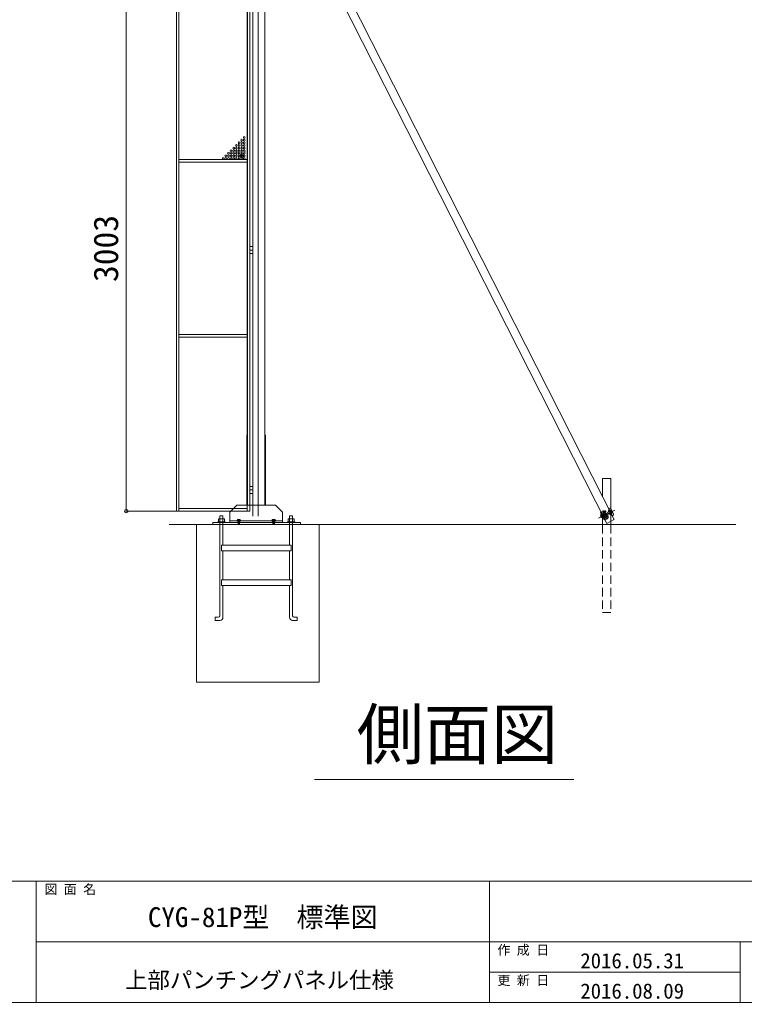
# Model space of a CAD drawing. Units: millimetres, scale not verified. Extents: x -9305 to 9305, y -6415 to 6415.
# Drawn here: x 1442 to 5584, y -6415 to -798 of the extents above; entities that cross this region are included whole.
import ezdxf
from ezdxf.enums import TextEntityAlignment as Align

# ---------------------------------------------------------------- set-up
doc = ezdxf.new("R2010")
doc.units = ezdxf.units.MM
doc.header["$LTSCALE"] = 40
doc.header["$PDMODE"] = 32
doc.header["$PDSIZE"] = 20
for name, pattern in [('CHAIN2', [12, 9, -1, 1, -1]), ('DASHED1', [1.8, 1.2, -0.6]), ('DOUBLE_CHAIN2', [12.8, 9, -1, 0.6, -0.6, 0.6, -1])]:
    doc.linetypes.add(name, pattern=pattern)
for name, color, linetype, lineweight in [('0-0_0', 7, 'Continuous', 9), ('0-3_CYG-36', 7, 'Continuous', 9), ('0-8_TEXT', 7, 'Continuous', 9), ('0-9_ﾒッｼュﾊﾟﾈﾙ用ﾌﾞﾛッｸ', 7, 'Continuous', 9), ('0-B_図面枠', 7, 'Continuous', 9), ('0-C_寸法', 7, 'Continuous', 9)]:
    doc.layers.add(name, color=color, linetype=linetype, lineweight=lineweight)
doc.styles.add('ＭＳ ゴシック', font='')
doc.styles.get('ＭＳ ゴシック').set_extended_font_data('MS Gothic')

msp = doc.modelspace()

# ---------------------------------------------------------------- linework, layer by layer
at = {"layer": '0-0_0'}
for p, q in [((2051.48, -3606.92), (2051.48, -603.92)), ((2051.48, -607.92), (2051.48, -3602.92)), ((2337.65, -3606.92), (2337.65, -603.92)), ((2352.65, -3606.92), (2352.65, -603.92)), ((2742.65, -3606.92), (2742.65, -603.92)), ((2757.65, -603.92), (2757.65, -3606.92)), ((2757.65, -3486.06), (2774.58, -3486.06)), ((2335.65, -3606.92), (2050.48, -3606.92))]:
    msp.add_line(p, q, dxfattribs=at)
for points in [[(2757.44, -2134.89), (2774.65, -2134.89), (2774.65, -2114.99), (2757.44, -2114.99)], [(2757.65, -2095.42), (2774.65, -2095.42), (2774.65, -2115.42)], [(2774.65, -3486.92), (2774.65, -3466.92), (2757.65, -3466.92)], [(2757.44, -3505.96), (2774.65, -3505.96), (2774.65, -3486.06), (2757.44, -3486.06)]]:
    msp.add_lwpolyline(points, dxfattribs=at)
msp.add_point((2051.48, -3606.92), dxfattribs=at)
at = {"layer": '0-3_CYG-36'}
for p, q in [((2843.94, -3572.46), (2843.94, 827.54)), ((4840.6, -3655.42), (2675.28, 612.66)), ((4797.33, -3677.55), (2779.2, 300.4)), ((2740.74, -3172.46), (2740.74, -3572.46)), ((2740.74, -3172.46), (2743.94, -3172.46)), ((2847.14, -3172.46), (2843.94, -3172.46)), ((2847.14, -3172.46), (2847.14, -3572.46)), ((4821.4, -3686.51), (4821.4, -3420.63)), ((2643.94, -3612.46), (2683.94, -3572.46)), ((2903.94, -3572.46), (2683.94, -3572.46)), ((2903.94, -3572.46), (2943.94, -3612.46)), ((4808.66, -3592.11), (4813.14, -3589.89)), ((4819.84, -3592.14), (4835.85, -3624.39)), ((2580.31, -3650.62), (2610.16, -3650.62)), ((2586.28, -3634.66), (2586.28, -4204.76)), ((2604.18, -3634.66), (2586.28, -3634.66)), ((2604.18, -3801.81), (2604.18, -3634.66)), ((2643.94, -3612.46), (2643.94, -3672.46)), ((2943.94, -3672.46), (2943.94, -3612.46)), ((2978.28, -3650.62), (3008.13, -3650.62)), ((2984.25, -3636.65), (2984.25, -3801.81)), ((3000.17, -3634.66), (2986.24, -3634.66)), ((3002.16, -4204.76), (3002.16, -3636.65)), ((4761.93, -3614.48), (4764.86, -3620.39)), ((4762.86, -3634.95), (4762.59, -3636.58)), ((4762.59, -3636.58), (4765.84, -3643.13)), ((4770.36, -3631.22), (4762.86, -3634.95)), ((4771.5, -3631.77), (4764.16, -3635.42)), ((4767.3, -3643.9), (4765.84, -3643.13)), ((4774.8, -3640.18), (4767.3, -3643.9)), ((4775.06, -3638.94), (4767.72, -3642.58)), ((4769.28, -3626.19), (4768.96, -3628.26)), ((4769.28, -3626.19), (4775.84, -3622.91)), ((4772.8, -3685.57), (4772.8, -3641.18)), ((4779.38, -3626.74), (4773.93, -3629.43)), ((4778.7, -3610.47), (4775.53, -3604.09)), ((4778.17, -3644.1), (4776.31, -3643.09)), ((4784.74, -3640.82), (4778.16, -3644.08)), ((4783.86, -3635.65), (4778.38, -3638.38)), ((4780.52, -3625.06), (4780.09, -3624.17)), ((4783.05, -3657.02), (4780.11, -3651.1)), ((4821.41, -3605.88), (4780.42, -3626.22)), ((4789.35, -3620.68), (4780.52, -3625.06)), ((4795.67, -3619.78), (4781, -3627.06)), ((4781.92, -3616.7), (4790.44, -3610.42)), ((4799.19, -3626.96), (4784.51, -3634.24)), ((4825.86, -3614.84), (4784.81, -3635.22)), ((4794.68, -3631.43), (4785.86, -3635.81)), ((4785.86, -3635.81), (4786.31, -3636.7)), ((4786.66, -3615.26), (4789.35, -3620.68)), ((4787.26, -3616.48), (4790.44, -3614.14)), ((4790.9, -3607.63), (4791.04, -3607.92)), ((4791.04, -3607.92), (4791.65, -3609.14)), ((4793.36, -3639.76), (4799.73, -3637.88)), ((4794.47, -3619.25), (4795.63, -3619.8)), ((4797.38, -3636.85), (4794.68, -3631.43)), ((4800.21, -3653.8), (4796.43, -3646.19)), ((4796.77, -3635.63), (4800.56, -3634.51)), ((4798.92, -3628.21), (4799.19, -3626.96)), ((4799.73, -3637.88), (4803.52, -3636.76)), ((4805.48, -3608.2), (4820.18, -3601.8)), ((4806.76, -3611.14), (4805.48, -3608.2)), ((4806.76, -3611.14), (4821.46, -3604.74)), ((4823.69, -3625.76), (4810.73, -3599.66)), ((4812.64, -3610.24), (4811.96, -3608.88)), ((4812.63, -3610.23), (4811.96, -3608.88)), ((4826.8, -3615.49), (4812.81, -3623.33)), ((4814.38, -3626.12), (4812.81, -3623.33)), ((4828.36, -3618.28), (4814.38, -3626.12)), ((4815.86, -3603.25), (4816.04, -3603.61)), ((4817.76, -3620.56), (4817.08, -3619.2)), ((4817.76, -3620.56), (4817.08, -3619.2)), ((4818.01, -3607.57), (4817.46, -3606.48)), ((4818.01, -3607.56), (4817.46, -3606.48)), ((4819.22, -3623.52), (4819.18, -3623.43)), ((4825.86, -3614.84), (4821.41, -3605.88)), ((4823, -3617.62), (4822.46, -3616.53)), ((4823, -3617.62), (4822.46, -3616.53)), ((4827.2, -3614.18), (4822.75, -3605.21)), ((4824.6, -3620.85), (4824.42, -3620.49)), ((4833.59, -3631.09), (4829.12, -3633.32)), ((5535.9, -3684.4), (2296.75, -3684.4)), ((2453.68, -3684.44), (2453.68, -4584.44)), ((2546.99, -3672.46), (3046.95, -3672.46)), ((2546.99, -3672.46), (2546.99, -3684.4)), ((2578.32, -3668.54), (2578.32, -3652.62)), ((2612.14, -3652.62), (2612.14, -3668.54)), ((2643.94, -3662.46), (2943.94, -3662.46)), ((2686.76, -3660.08), (2686.76, -3656.1)), ((2688.76, -3654.11), (2700.7, -3654.11)), ((2690.74, -3660.08), (2690.74, -3654.11)), ((2698.7, -3660.08), (2698.7, -3654.11)), ((2702.68, -3656.1), (2702.68, -3660.08)), ((2885.75, -3660.08), (2885.75, -3656.1)), ((2887.74, -3654.11), (2899.68, -3654.11)), ((2889.73, -3660.08), (2889.73, -3654.11)), ((2897.69, -3654.11), (2897.69, -3660.08)), ((2901.67, -3656.1), (2901.67, -3660.08)), ((2976.29, -3668.54), (2976.29, -3652.62)), ((3010.12, -3652.62), (3010.12, -3668.54)), ((3046.93, -3672.46), (3046.93, -3684.4)), ((3153.68, -4584.44), (3153.68, -3684.76)), ((4794.06, -3652.67), (4793.51, -3651.56)), ((4797.33, -3677.55), (4840.6, -3655.42)), ((2604.18, -4000.8), (2604.18, -3833.64)), ((2984.25, -3833.64), (2984.25, -4000.8)), ((2604.18, -4213.71), (2604.18, -4032.63)), ((2984.25, -4032.63), (2984.25, -4213.71)), ((2586.28, -4231.62), (2559.41, -4231.62)), ((3002.16, -4231.62), (3029.02, -4231.62)), ((2453.68, -4584.44), (3153.68, -4584.44))]:
    msp.add_line(p, q, dxfattribs=at)
at = {"layer": '0-3_CYG-36', "linetype": 'CHAIN2'}
msp.add_line((4843.07, -3600.71), (4749.96, -3646.93), dxfattribs=at)
at = {"layer": '0-3_CYG-36', "linetype": 'DOUBLE_CHAIN2'}
for p, q in [((2688.76, -3662.07), (2688.76, -3672.02)), ((2698.7, -3662.07), (2690.74, -3662.07)), ((2698.7, -3664.06), (2690.74, -3662.07)), ((2698.7, -3666.05), (2690.74, -3664.06)), ((2698.7, -3668.04), (2690.74, -3666.05)), ((2698.7, -3670.03), (2690.74, -3668.04)), ((2698.7, -3672.02), (2690.74, -3670.03)), ((2698.7, -3674.01), (2690.74, -3672.02)), ((2698.7, -3676), (2690.74, -3674.01)), ((2698.7, -3677.99), (2690.74, -3676)), ((2698.7, -3679.98), (2690.74, -3677.99)), ((2698.7, -3681.96), (2690.74, -3679.98)), ((2698.7, -3683.96), (2690.74, -3681.96)), ((2700.7, -3662.07), (2700.7, -3672.02)), ((2887.74, -3662.07), (2887.74, -3672.02)), ((2897.69, -3664.06), (2889.73, -3662.07)), ((2897.69, -3666.05), (2889.73, -3664.06)), ((2897.69, -3668.04), (2889.73, -3666.05)), ((2897.69, -3670.03), (2889.73, -3668.04)), ((2897.69, -3672.02), (2889.73, -3670.03)), ((2897.69, -3674.01), (2889.73, -3672.02)), ((2897.69, -3676), (2889.73, -3674.01)), ((2897.69, -3677.99), (2889.73, -3676)), ((2897.69, -3679.98), (2889.73, -3677.99)), ((2897.69, -3681.96), (2889.73, -3679.98)), ((2897.69, -3683.96), (2889.73, -3681.96)), ((2899.68, -3662.07), (2899.68, -3672.02))]:
    msp.add_line(p, q, dxfattribs=at)
at = {"layer": '0-3_CYG-36', "linetype": 'DASHED1'}
for p, q in [((4772.8, -3686.51), (4772.8, -4186.43)), ((4821.4, -3686.51), (4821.4, -4186.43)), ((4772.8, -4186.43), (4821.4, -4186.43))]:
    msp.add_line(p, q, dxfattribs=at)
at = {"layer": '0-3_CYG-36'}
for points in [[(4772.8, -3522.94), (4772.8, -3420.63), (4821.4, -3420.63)], [(4776.62, -3608.02), (4781.79, -3605.45), (4780.45, -3605), (4773.28, -3608.56), (4772.73, -3609.4)], [(4797.08, -3649.22), (4801.57, -3646.99), (4802.58, -3647.33), (4803.02, -3648.22), (4802.68, -3649.23), (4795.07, -3653.01), (4794.06, -3652.67)], [(4815.87, -3600.45), (4808.26, -3604.23), (4807.92, -3605.24)], [(4807.92, -3605.24), (4808.36, -3606.13), (4809.37, -3606.47), (4816.98, -3602.69), (4817.32, -3601.69), (4816.88, -3600.79)], [(2881.77, -3662.07), (2881.77, -3660.08), (2905.65, -3660.08), (2905.65, -3662.07)], [(2559.41, -4231.62), (2559.41, -4213.71), (2577.32, -4213.71)], [(3029.02, -4231.62), (3029.02, -4213.71), (3011.12, -4213.71)]]:
    msp.add_lwpolyline(points, dxfattribs=at)
for points in [[(4817.54, -3624.63), (4817.44, -3624.4), (4826.39, -3619.96), (4826.5, -3620.18), (4826.16, -3621.19), (4818.55, -3624.97)], [(2616.12, -3668.54), (2574.34, -3668.54), (2574.34, -3672.52), (2616.12, -3672.52)], [(2706.66, -3662.07), (2682.78, -3662.07), (2682.78, -3660.08), (2706.66, -3660.08)], [(3014.1, -3668.54), (2972.31, -3668.54), (2972.31, -3672.52), (3014.1, -3672.52)], [(2993.21, -3833.64), (2595.23, -3833.64), (2595.23, -3801.81), (2993.21, -3801.81)], [(2993.21, -4032.63), (2595.23, -4032.63), (2595.23, -4000.8), (2993.21, -4000.8)]]:
    msp.add_lwpolyline(points, close=True, dxfattribs=at)
at = {"layer": '0-3_CYG-36', "linetype": 'DOUBLE_CHAIN2'}
for points in [[(2690.74, -3660.08), (2690.74, -3683.96), (2698.7, -3683.96), (2698.7, -3660.08)], [(2889.73, -3660.08), (2889.73, -3683.96), (2897.69, -3683.96), (2897.69, -3660.08)]]:
    msp.add_lwpolyline(points, dxfattribs=at)
at = {"layer": '0-3_CYG-36'}
for centre, radius, start, end in [((4797.74, -3598.32), 12.56, 308.057, 29.606), ((4815.36, -3594.37), 5, 26.4, 116.4), ((2580.31, -3652.62), 1.99, 90, 180), ((2610.16, -3652.62), 1.99, 0, 90), ((2978.28, -3652.62), 1.99, 90, 180), ((2986.24, -3636.65), 1.99, 90, 180), ((3000.17, -3636.65), 1.99, 0, 90), ((3008.13, -3652.62), 1.99, 0, 90), ((4801.54, -3684.67), 80.6, 100.823, 119.434), ((4768.54, -3625.07), 5.57, 132.772, 205.788), ((4769.55, -3624.05), 6.94, 209.778, 267.587), ((4764.42, -3620.61), 0.5, 312.772, 26.4), ((5146.02, -4486.99), 946.72, 112.012, 113.741), ((4777.63, -3619.35), 10.8, 219.289, 249.774), ((4780.03, -3645.16), 6.94, 145.213, 203.022), ((4778.61, -3645.34), 5.57, 207.012, 280.028), ((4788.91, -3627.58), 15.09, 187.049, 225.751), ((4780.86, -3619.77), 7.12, 211.052, 258.011), ((4786.14, -3641.53), 8.38, 157.938, 197.834), ((4757.63, -3642.95), 28.24, 12.812, 39.975), ((4789.67, -3627.14), 10.3, 177.763, 235.639), ((4785.48, -3621.52), 6, 126.383, 206.122), ((4779.66, -3651.32), 0.5, 26.4, 100.028), ((4663.76, -3432.11), 247.98, 297.984, 304.414), ((4788.52, -3638.68), 5.56, 146.937, 208.834), ((4751.08, -3583.03), 80.6, 293.366, 311.977), ((4787.32, -3609.41), 4, 26.4, 106.989), ((4791.67, -3634), 6, 206.678, 286.417), ((4788.45, -3614.37), 2, 126.383, 206.4), ((4789.25, -3608.8), 2, 306.383, 26.4), ((4788.07, -3610.92), 4, 306.383, 26.4), ((4771.76, -3635.94), 28.24, 15.865, 36.28), ((4772.32, -3635.66), 28.24, 17.932, 34.217), ((4799.17, -3635.96), 2, 206.4, 286.417), ((4801.68, -3638.35), 4, 26.4, 106.417), ((4804.08, -3638.68), 2, 26.4, 106.417), ((4802.44, -3639.86), 4, 305.811, 26.4), ((4802.81, -3620.7), 10.25, 357.171, 55.629), ((4817.57, -3638.26), 12.56, 23.194, 104.743), ((4821.86, -3605.65), 4.2, 26.4, 113.538), ((4821.86, -3605.65), 1, 26.4, 113.538), ((4824.75, -3601.52), 1, 116.4, 206.4), ((4826.31, -3614.62), 1, 299.262, 26.4), ((4826.31, -3614.62), 4.2, 299.262, 26.4), ((4832.76, -3617.64), 1, 206.4, 296.4), ((4831.37, -3626.62), 5, 296.4, 26.4), ((2688.76, -3656.1), 1.99, 90, 180), ((2700.7, -3656.1), 1.99, 0, 90), ((2887.74, -3656.1), 1.99, 90, 180), ((2899.68, -3656.1), 1.99, 0, 90), ((2577.32, -4204.76), 8.96, 270, 0), ((3011.12, -4204.76), 8.96, 180, 270), ((2586.28, -4213.71), 17.91, 270, 0), ((3002.16, -4213.71), 17.91, 180, 270)]:
    msp.add_arc(centre, radius, start, end, dxfattribs=at)
at = {"layer": '0-3_CYG-36', "linetype": 'DOUBLE_CHAIN2'}
for centre in [(2700.7, -3656.1), (2899.68, -3656.1)]:
    msp.add_arc(centre, 1.99, 0, 90, dxfattribs=at)
at = {"layer": '0-8_TEXT'}
msp.add_line((3127.79, -5140.56), (4608.64, -5140.56), dxfattribs=at)
at = {"layer": '0-9_ﾒッｼュﾊﾟﾈﾙ用ﾌﾞﾛッｸ'}
for centre in [(2680.65, -1516.92), (2695.65, -1501.92), (2695.65, -1516.92), (2710.65, -1486.92), (2710.65, -1501.92), (2710.65, -1516.92), (2725.65, -1471.92), (2725.65, -1486.92), (2725.65, -1501.92), (2725.65, -1516.92), (2620.65, -1576.92), (2635.65, -1561.92), (2635.65, -1576.92), (2650.65, -1546.92), (2650.65, -1561.92), (2650.65, -1576.92), (2665.65, -1531.92), (2665.65, -1546.92), (2665.65, -1561.92), (2665.65, -1576.92), (2680.65, -1531.92), (2680.65, -1546.92), (2680.65, -1561.92), (2680.65, -1576.92), (2695.65, -1531.92), (2695.65, -1546.92), (2695.65, -1561.92), (2695.65, -1576.92), (2710.65, -1531.92), (2710.65, -1546.92), (2710.65, -1561.92), (2710.65, -1576.92), (2725.65, -1531.92), (2725.65, -1546.92), (2725.65, -1561.92), (2725.65, -1576.92), (2605.65, -1591.92), (2620.65, -1591.92), (2635.65, -1591.92), (2650.65, -1591.92), (2665.65, -1591.92), (2680.65, -1591.92), (2695.65, -1591.92), (2710.65, -1591.92), (2725.65, -1591.92)]:
    msp.add_circle(centre, 5, dxfattribs=at)
msp.add_point((2710.65, -1576.92), dxfattribs=at)
at = {"layer": '0-B_図面枠'}
for p, q in [((-9304.61, -5721.47), (9304.61, -5721.47)), ((1537.28, -5721.47), (1537.28, -6414.98)), ((4126.39, -5721.47), (4126.39, -6414.98)), ((1537.28, -6068.22), (9304.61, -6068.22)), ((5559.65, -6068.22), (5559.65, -6414.98)), ((5559.65, -6241.6), (4126.39, -6241.6))]:
    msp.add_line(p, q, dxfattribs=at)
msp.add_lwpolyline([(-9304.61, -6414.98), (9304.61, -6414.98), (9304.61, 6414.98), (-9304.61, 6414.98)], dxfattribs=at)
at = {"layer": '0-C_寸法'}
for p, q in [((2774.86, -3636.18), (2774.86, 598.53)), ((2744.08, 504.01), (2744.08, -3572.46)), ((2742.65, -1597.92), (2352.65, -1597.92)), ((2742.65, -1612.92), (2352.65, -1612.92)), ((2742.65, -2597.92), (2352.65, -2597.92)), ((2742.65, -2612.92), (2352.65, -2612.92)), ((2742.65, -3591.92), (2352.65, -3591.92)), ((2757.65, -3606.92), (2337.65, -3606.92))]:
    msp.add_line(p, q, dxfattribs=at)
msp.add_lwpolyline([(2774.86, 578.53), (2774.86, 598.53), (2804.86, 598.53), (2804.86, -3636.18)], dxfattribs=at)

# ---------------------------------------------------------------- texts
at = {"layer": '0-0_0', "style": 'ＭＳ ゴシック'}
msp.add_text('3003', height=140.8, rotation=90, dxfattribs=at).set_placement((2047.21, -2297.42), align=Align.BOTTOM_LEFT)
at = {"layer": '0-8_TEXT', "style": 'ＭＳ ゴシック'}
msp.add_text('側面図', height=281.5, dxfattribs=at).set_placement((3367.94, -5107.82), align=Align.BOTTOM_LEFT)
at = {"layer": '0-B_図面枠', "style": 'ＭＳ ゴシック'}
for s, height, p in [('図 面 名', 54.23, (1583.52, -5812.08)), ('CYG-81P型\u3000標準図', 113.3, (2175.28, -6018.59)), ('作 成 日\u3000', 54.23, (4172.62, -6158.84)), ('2016.05.31', 87.12, (4646.41, -6246.68)), ('上部パンチングパネル仕様', 93.84, (2044.69, -6362.7)), ('更 新 日\u3000', 54.23, (4172.62, -6332.22)), ('2016.08.09', 87.12, (4646.41, -6420.06))]:
    msp.add_text(s, height=height, dxfattribs=at).set_placement(p, align=Align.BOTTOM_LEFT)

doc.saveas('drawing.dxf')
